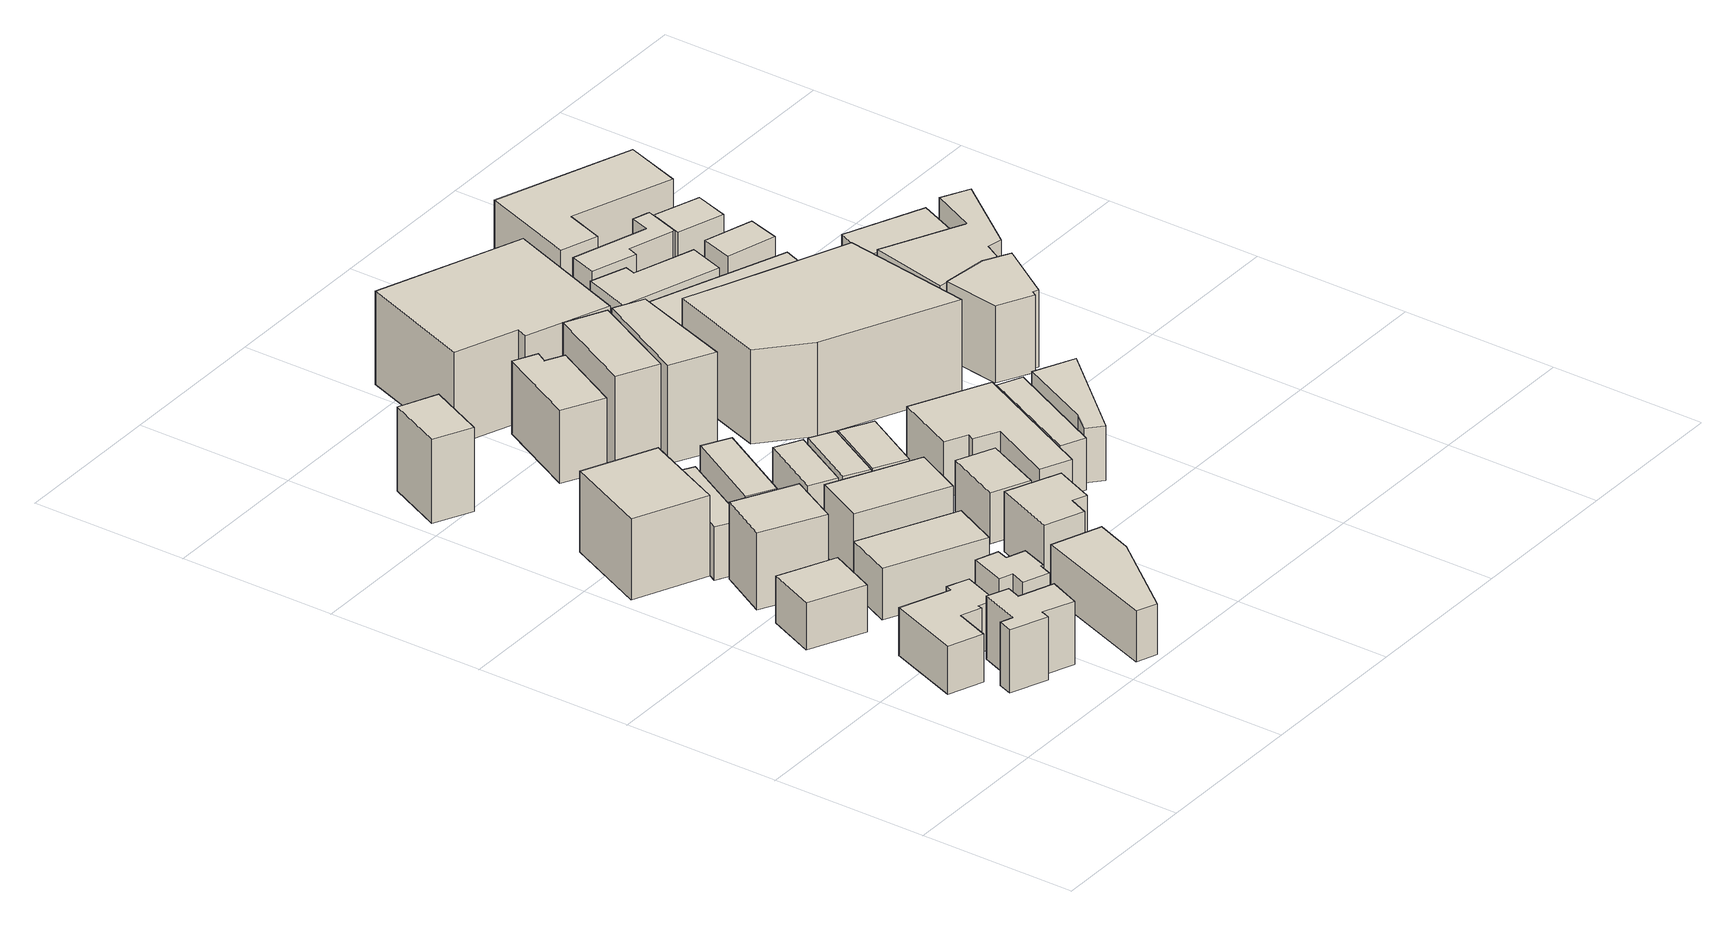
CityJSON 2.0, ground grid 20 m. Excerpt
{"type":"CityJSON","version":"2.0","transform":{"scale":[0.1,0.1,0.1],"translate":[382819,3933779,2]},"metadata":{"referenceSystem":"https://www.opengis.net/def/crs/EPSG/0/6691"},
"CityObjects":{
"building1":{"type":"Building","attributes":{"大字・町コード":"33","町・丁目コード":"4","13_区市町村コード_大字・町コード_町・丁目コード":"13111033004","多摩水系多摩川、浅川、大栗川洪水浸水想定区域（計画規模）.規模":"L1","多摩水系多摩川、浅川、大栗川洪水浸水想定区域（計画規模）.浸水ランク":"2","多摩水系多摩川、浅川、大栗川洪水浸水想定区域（計画規模）.浸水深":1.94,"多摩水系多摩川、浅川、大栗川洪水浸水想定区域（想定最大規模）.規模":"L2","多摩水系多摩川、浅川、大栗川洪水浸水想定区域（想定最大規模）.浸水ランク":"3","多摩水系多摩川、浅川、大栗川洪水浸水想定区域（想定最大規模）.浸水深":3.18,"多摩水系多摩川、浅川、大栗川洪水浸水想定区域（想定最大規模）.継続時間":14.63,"measuredHeight":7.5,"BuildingDetails.buildingRoofEdgeArea":73.26,"BuildingDetails.districtsAndZonesType":"11","BuildingDetails.prefecture":"13","BuildingDetails.city":"13111","BuildingDetails.surveyYear":2016},"address":[{"country":"日本","locality":"東京都大田区仲六郷四丁目"}],"geometry":[{"type":"Solid","lod":"1","boundaries":[[[[0,1,2,3,4,5,6,7,8,9]],[[8,10,11,9]],[[7,12,10,8]],[[6,13,12,7]],[[5,14,13,6]],[[4,15,14,5]],[[3,16,15,4]],[[2,17,16,3]],[[1,18,17,2]],[[0,19,18,1]],[[9,11,19,0]],[[10,12,13,14,15,16,17,18,19,11]]]]}]},
"building2":{"type":"Building","attributes":{"大字・町コード":"33","町・丁目コード":"4","13_区市町村コード_大字・町コード_町・丁目コード":"13111033004","多摩水系多摩川、浅川、大栗川洪水浸水想定区域（計画規模）.規模":"L1","多摩水系多摩川、浅川、大栗川洪水浸水想定区域（計画規模）.浸水ランク":"2","多摩水系多摩川、浅川、大栗川洪水浸水想定区域（計画規模）.浸水深":2.03,"多摩水系多摩川、浅川、大栗川洪水浸水想定区域（想定最大規模）.規模":"L2","多摩水系多摩川、浅川、大栗川洪水浸水想定区域（想定最大規模）.浸水ランク":"3","多摩水系多摩川、浅川、大栗川洪水浸水想定区域（想定最大規模）.浸水深":3.17,"多摩水系多摩川、浅川、大栗川洪水浸水想定区域（想定最大規模）.継続時間":14.63,"measuredHeight":9.1,"BuildingDetails.buildingRoofEdgeArea":45.7,"BuildingDetails.districtsAndZonesType":"11","BuildingDetails.prefecture":"13","BuildingDetails.city":"13111","BuildingDetails.surveyYear":2016},"address":[{"country":"日本","locality":"東京都大田区仲六郷四丁目"}],"geometry":[{"type":"Solid","lod":"1","boundaries":[[[[20,21,22,23,24,25,26,27,28,29]],[[28,30,31,29]],[[27,32,30,28]],[[26,33,32,27]],[[25,34,33,26]],[[24,35,34,25]],[[23,36,35,24]],[[22,37,36,23]],[[21,38,37,22]],[[20,39,38,21]],[[29,31,39,20]],[[30,32,33,34,35,36,37,38,39,31]]]]}]},
"building3":{"type":"Building","attributes":{"大字・町コード":"33","町・丁目コード":"4","13_区市町村コード_大字・町コード_町・丁目コード":"13111033004","多摩水系多摩川、浅川、大栗川洪水浸水想定区域（計画規模）.規模":"L1","多摩水系多摩川、浅川、大栗川洪水浸水想定区域（計画規模）.浸水ランク":"2","多摩水系多摩川、浅川、大栗川洪水浸水想定区域（計画規模）.浸水深":1.94,"多摩水系多摩川、浅川、大栗川洪水浸水想定区域（想定最大規模）.規模":"L2","多摩水系多摩川、浅川、大栗川洪水浸水想定区域（想定最大規模）.浸水ランク":"3","多摩水系多摩川、浅川、大栗川洪水浸水想定区域（想定最大規模）.浸水深":3.18,"多摩水系多摩川、浅川、大栗川洪水浸水想定区域（想定最大規模）.継続時間":14.63,"measuredHeight":6.1,"BuildingDetails.buildingRoofEdgeArea":51.46,"BuildingDetails.districtsAndZonesType":"11","BuildingDetails.prefecture":"13","BuildingDetails.city":"13111","BuildingDetails.surveyYear":2016},"address":[{"country":"日本","locality":"東京都大田区仲六郷四丁目"}],"geometry":[{"type":"Solid","lod":"1","boundaries":[[[[40,41,42,43]],[[42,44,45,43]],[[41,46,44,42]],[[40,47,46,41]],[[43,45,47,40]],[[44,46,47,45]]]]}]},
"building4":{"type":"Building","attributes":{"大字・町コード":"33","町・丁目コード":"4","13_区市町村コード_大字・町コード_町・丁目コード":"13111033004","多摩水系多摩川、浅川、大栗川洪水浸水想定区域（計画規模）.規模":"L1","多摩水系多摩川、浅川、大栗川洪水浸水想定区域（計画規模）.浸水ランク":"2","多摩水系多摩川、浅川、大栗川洪水浸水想定区域（計画規模）.浸水深":0.97,"多摩水系多摩川、浅川、大栗川洪水浸水想定区域（想定最大規模）.規模":"L2","多摩水系多摩川、浅川、大栗川洪水浸水想定区域（想定最大規模）.浸水ランク":"2","多摩水系多摩川、浅川、大栗川洪水浸水想定区域（想定最大規模）.浸水深":2.27,"多摩水系多摩川、浅川、大栗川洪水浸水想定区域（想定最大規模）.継続時間":11.23,"measuredHeight":17.4,"BuildingDetails.buildingRoofEdgeArea":114.35,"BuildingDetails.districtsAndZonesType":"9","BuildingDetails.prefecture":"13","BuildingDetails.city":"13111","BuildingDetails.surveyYear":2016},"address":[{"country":"日本","locality":"東京都大田区仲六郷四丁目"}],"geometry":[{"type":"Solid","lod":"1","boundaries":[[[[48,49,50,51]],[[50,52,53,51]],[[49,54,52,50]],[[48,55,54,49]],[[51,53,55,48]],[[52,54,55,53]]]]}]},
"building5":{"type":"Building","attributes":{"大字・町コード":"33","町・丁目コード":"4","13_区市町村コード_大字・町コード_町・丁目コード":"13111033004","多摩水系多摩川、浅川、大栗川洪水浸水想定区域（計画規模）.規模":"L1","多摩水系多摩川、浅川、大栗川洪水浸水想定区域（計画規模）.浸水ランク":"2","多摩水系多摩川、浅川、大栗川洪水浸水想定区域（計画規模）.浸水深":2.06,"多摩水系多摩川、浅川、大栗川洪水浸水想定区域（想定最大規模）.規模":"L2","多摩水系多摩川、浅川、大栗川洪水浸水想定区域（想定最大規模）.浸水ランク":"3","多摩水系多摩川、浅川、大栗川洪水浸水想定区域（想定最大規模）.浸水深":3.27,"多摩水系多摩川、浅川、大栗川洪水浸水想定区域（想定最大規模）.継続時間":12.2,"measuredHeight":9.6,"BuildingDetails.buildingRoofEdgeArea":30.77,"BuildingDetails.districtsAndZonesType":"11","BuildingDetails.prefecture":"13","BuildingDetails.city":"13111","BuildingDetails.surveyYear":2016},"address":[{"country":"日本","locality":"東京都大田区仲六郷四丁目"}],"geometry":[{"type":"Solid","lod":"1","boundaries":[[[[56,57,58,59,60,61,62,63,64,65]],[[64,66,67,65]],[[63,68,66,64]],[[62,69,68,63]],[[61,70,69,62]],[[60,71,70,61]],[[59,72,71,60]],[[58,73,72,59]],[[57,74,73,58]],[[56,75,74,57]],[[65,67,75,56]],[[66,68,69,70,71,72,73,74,75,67]]]]}]},
"building6":{"type":"Building","attributes":{"大字・町コード":"33","町・丁目コード":"4","13_区市町村コード_大字・町コード_町・丁目コード":"13111033004","多摩水系多摩川、浅川、大栗川洪水浸水想定区域（計画規模）.規模":"L1","多摩水系多摩川、浅川、大栗川洪水浸水想定区域（計画規模）.浸水ランク":"2","多摩水系多摩川、浅川、大栗川洪水浸水想定区域（計画規模）.浸水深":1.27,"多摩水系多摩川、浅川、大栗川洪水浸水想定区域（想定最大規模）.規模":"L2","多摩水系多摩川、浅川、大栗川洪水浸水想定区域（想定最大規模）.浸水ランク":"2","多摩水系多摩川、浅川、大栗川洪水浸水想定区域（想定最大規模）.浸水深":2.57,"多摩水系多摩川、浅川、大栗川洪水浸水想定区域（想定最大規模）.継続時間":11.23,"measuredHeight":11.2,"BuildingDetails.buildingRoofEdgeArea":61.97,"BuildingDetails.districtsAndZonesType":"9","BuildingDetails.prefecture":"13","BuildingDetails.city":"13111","BuildingDetails.surveyYear":2016},"address":[{"country":"日本","locality":"東京都大田区仲六郷四丁目"}],"geometry":[{"type":"Solid","lod":"1","boundaries":[[[[76,77,78,79]],[[78,80,81,79]],[[77,82,80,78]],[[76,83,82,77]],[[79,81,83,76]],[[80,82,83,81]]]]}]},
"building7":{"type":"Building","attributes":{"大字・町コード":"33","町・丁目コード":"4","13_区市町村コード_大字・町コード_町・丁目コード":"13111033004","多摩水系多摩川、浅川、大栗川洪水浸水想定区域（計画規模）.規模":"L1","多摩水系多摩川、浅川、大栗川洪水浸水想定区域（計画規模）.浸水ランク":"2","多摩水系多摩川、浅川、大栗川洪水浸水想定区域（計画規模）.浸水深":0.97,"多摩水系多摩川、浅川、大栗川洪水浸水想定区域（想定最大規模）.規模":"L2","多摩水系多摩川、浅川、大栗川洪水浸水想定区域（想定最大規模）.浸水ランク":"2","多摩水系多摩川、浅川、大栗川洪水浸水想定区域（想定最大規模）.浸水深":2.27,"多摩水系多摩川、浅川、大栗川洪水浸水想定区域（想定最大規模）.継続時間":11.23,"measuredHeight":8.5,"BuildingDetails.buildingRoofEdgeArea":30.25,"BuildingDetails.districtsAndZonesType":"9","BuildingDetails.prefecture":"13","BuildingDetails.city":"13111","BuildingDetails.surveyYear":2016},"address":[{"country":"日本","locality":"東京都大田区仲六郷四丁目"}],"geometry":[{"type":"Solid","lod":"1","boundaries":[[[[84,85,86,87]],[[86,88,89,87]],[[85,90,88,86]],[[84,91,90,85]],[[87,89,91,84]],[[88,90,91,89]]]]}]},
"building8":{"type":"Building","attributes":{"大字・町コード":"33","町・丁目コード":"4","13_区市町村コード_大字・町コード_町・丁目コード":"13111033004","多摩水系多摩川、浅川、大栗川洪水浸水想定区域（計画規模）.規模":"L1","多摩水系多摩川、浅川、大栗川洪水浸水想定区域（計画規模）.浸水ランク":"2","多摩水系多摩川、浅川、大栗川洪水浸水想定区域（計画規模）.浸水深":1.94,"多摩水系多摩川、浅川、大栗川洪水浸水想定区域（想定最大規模）.規模":"L2","多摩水系多摩川、浅川、大栗川洪水浸水想定区域（想定最大規模）.浸水ランク":"3","多摩水系多摩川、浅川、大栗川洪水浸水想定区域（想定最大規模）.浸水深":3.18,"多摩水系多摩川、浅川、大栗川洪水浸水想定区域（想定最大規模）.継続時間":14.63,"measuredHeight":7.6,"BuildingDetails.buildingRoofEdgeArea":87.66,"BuildingDetails.districtsAndZonesType":"11","BuildingDetails.prefecture":"13","BuildingDetails.city":"13111","BuildingDetails.surveyYear":2016},"address":[{"country":"日本","locality":"東京都大田区仲六郷四丁目"}],"geometry":[{"type":"Solid","lod":"1","boundaries":[[[[92,93,94,95]],[[94,96,97,95]],[[93,98,96,94]],[[92,99,98,93]],[[95,97,99,92]],[[96,98,99,97]]]]}]},
"building9":{"type":"Building","attributes":{"大字・町コード":"33","町・丁目コード":"4","13_区市町村コード_大字・町コード_町・丁目コード":"13111033004","多摩水系多摩川、浅川、大栗川洪水浸水想定区域（計画規模）.規模":"L1","多摩水系多摩川、浅川、大栗川洪水浸水想定区域（計画規模）.浸水ランク":"2","多摩水系多摩川、浅川、大栗川洪水浸水想定区域（計画規模）.浸水深":0.95,"多摩水系多摩川、浅川、大栗川洪水浸水想定区域（想定最大規模）.規模":"L2","多摩水系多摩川、浅川、大栗川洪水浸水想定区域（想定最大規模）.浸水ランク":"2","多摩水系多摩川、浅川、大栗川洪水浸水想定区域（想定最大規模）.浸水深":2.26,"多摩水系多摩川、浅川、大栗川洪水浸水想定区域（想定最大規模）.継続時間":8.6,"城南地区河川流域浸水予想区域（改定）（想定最大規模）.規模":"L2","城南地区河川流域浸水予想区域（改定）（想定最大規模）.浸水ランク":"1","城南地区河川流域浸水予想区域（改定）（想定最大規模）.浸水深":0.003,"measuredHeight":13.3,"BuildingDetails.buildingRoofEdgeArea":41.88,"BuildingDetails.districtsAndZonesType":"9","BuildingDetails.prefecture":"13","BuildingDetails.city":"13111","BuildingDetails.surveyYear":2016},"address":[{"country":"日本","locality":"東京都大田区仲六郷四丁目"}],"geometry":[{"type":"Solid","lod":"1","boundaries":[[[[100,101,102,103]],[[102,104,105,103]],[[101,106,104,102]],[[100,107,106,101]],[[103,105,107,100]],[[104,106,107,105]]]]}]},
"building10":{"type":"Building","attributes":{"大字・町コード":"33","町・丁目コード":"4","13_区市町村コード_大字・町コード_町・丁目コード":"13111033004","多摩水系多摩川、浅川、大栗川洪水浸水想定区域（計画規模）.規模":"L1","多摩水系多摩川、浅川、大栗川洪水浸水想定区域（計画規模）.浸水ランク":"2","多摩水系多摩川、浅川、大栗川洪水浸水想定区域（計画規模）.浸水深":1.64,"多摩水系多摩川、浅川、大栗川洪水浸水想定区域（想定最大規模）.規模":"L2","多摩水系多摩川、浅川、大栗川洪水浸水想定区域（想定最大規模）.浸水ランク":"2","多摩水系多摩川、浅川、大栗川洪水浸水想定区域（想定最大規模）.浸水深":2.77,"多摩水系多摩川、浅川、大栗川洪水浸水想定区域（想定最大規模）.継続時間":11.45,"measuredHeight":7,"BuildingDetails.buildingRoofEdgeArea":89.45,"BuildingDetails.districtsAndZonesType":"11","BuildingDetails.prefecture":"13","BuildingDetails.city":"13111","BuildingDetails.surveyYear":2016},"address":[{"country":"日本","locality":"東京都大田区仲六郷四丁目"}],"geometry":[{"type":"Solid","lod":"1","boundaries":[[[[108,109,110,111,112]],[[111,113,114,112]],[[110,115,113,111]],[[109,116,115,110]],[[108,117,116,109]],[[112,114,117,108]],[[113,115,116,117,114]]]]}]},
"building11":{"type":"Building","attributes":{"大字・町コード":"33","町・丁目コード":"4","13_区市町村コード_大字・町コード_町・丁目コード":"13111033004","多摩水系多摩川、浅川、大栗川洪水浸水想定区域（計画規模）.規模":"L1","多摩水系多摩川、浅川、大栗川洪水浸水想定区域（計画規模）.浸水ランク":"2","多摩水系多摩川、浅川、大栗川洪水浸水想定区域（計画規模）.浸水深":0.97,"多摩水系多摩川、浅川、大栗川洪水浸水想定区域（想定最大規模）.規模":"L2","多摩水系多摩川、浅川、大栗川洪水浸水想定区域（想定最大規模）.浸水ランク":"2","多摩水系多摩川、浅川、大栗川洪水浸水想定区域（想定最大規模）.浸水深":2.27,"多摩水系多摩川、浅川、大栗川洪水浸水想定区域（想定最大規模）.継続時間":11.23,"measuredHeight":12,"BuildingDetails.buildingRoofEdgeArea":34.74,"BuildingDetails.districtsAndZonesType":"9","BuildingDetails.prefecture":"13","BuildingDetails.city":"13111","BuildingDetails.surveyYear":2016},"address":[{"country":"日本","locality":"東京都大田区仲六郷四丁目"}],"geometry":[{"type":"Solid","lod":"1","boundaries":[[[[118,119,120,121]],[[120,122,123,121]],[[119,124,122,120]],[[118,125,124,119]],[[121,123,125,118]],[[122,124,125,123]]]]}]},
"building12":{"type":"Building","attributes":{"大字・町コード":"33","町・丁目コード":"4","13_区市町村コード_大字・町コード_町・丁目コード":"13111033004","多摩水系多摩川、浅川、大栗川洪水浸水想定区域（計画規模）.規模":"L1","多摩水系多摩川、浅川、大栗川洪水浸水想定区域（計画規模）.浸水ランク":"2","多摩水系多摩川、浅川、大栗川洪水浸水想定区域（計画規模）.浸水深":1.96,"多摩水系多摩川、浅川、大栗川洪水浸水想定区域（想定最大規模）.規模":"L2","多摩水系多摩川、浅川、大栗川洪水浸水想定区域（想定最大規模）.浸水ランク":"3","多摩水系多摩川、浅川、大栗川洪水浸水想定区域（想定最大規模）.浸水深":3.17,"多摩水系多摩川、浅川、大栗川洪水浸水想定区域（想定最大規模）.継続時間":12.2,"measuredHeight":9.2,"BuildingDetails.buildingRoofEdgeArea":86.8,"BuildingDetails.districtsAndZonesType":"9","BuildingDetails.prefecture":"13","BuildingDetails.city":"13111","BuildingDetails.surveyYear":2016},"address":[{"country":"日本","locality":"東京都大田区仲六郷四丁目"}],"geometry":[{"type":"Solid","lod":"1","boundaries":[[[[126,127,128,129]],[[128,130,131,129]],[[127,132,130,128]],[[126,133,132,127]],[[129,131,133,126]],[[130,132,133,131]]]]}]},
"building13":{"type":"Building","attributes":{"大字・町コード":"33","町・丁目コード":"4","13_区市町村コード_大字・町コード_町・丁目コード":"13111033004","多摩水系多摩川、浅川、大栗川洪水浸水想定区域（計画規模）.規模":"L1","多摩水系多摩川、浅川、大栗川洪水浸水想定区域（計画規模）.浸水ランク":"2","多摩水系多摩川、浅川、大栗川洪水浸水想定区域（計画規模）.浸水深":1.04,"多摩水系多摩川、浅川、大栗川洪水浸水想定区域（想定最大規模）.規模":"L2","多摩水系多摩川、浅川、大栗川洪水浸水想定区域（想定最大規模）.浸水ランク":"2","多摩水系多摩川、浅川、大栗川洪水浸水想定区域（想定最大規模）.浸水深":2.35,"多摩水系多摩川、浅川、大栗川洪水浸水想定区域（想定最大規模）.継続時間":9.68,"measuredHeight":7.1,"BuildingDetails.buildingRoofEdgeArea":33.21,"BuildingDetails.districtsAndZonesType":"9","BuildingDetails.prefecture":"13","BuildingDetails.city":"13111","BuildingDetails.surveyYear":2016},"address":[{"country":"日本","locality":"東京都大田区仲六郷四丁目"}],"geometry":[{"type":"Solid","lod":"1","boundaries":[[[[134,135,136,137]],[[136,138,139,137]],[[135,140,138,136]],[[134,141,140,135]],[[137,139,141,134]],[[138,140,141,139]]]]}]},
"building14":{"type":"Building","attributes":{"大字・町コード":"33","町・丁目コード":"4","13_区市町村コード_大字・町コード_町・丁目コード":"13111033004","多摩水系多摩川、浅川、大栗川洪水浸水想定区域（計画規模）.規模":"L1","多摩水系多摩川、浅川、大栗川洪水浸水想定区域（計画規模）.浸水ランク":"2","多摩水系多摩川、浅川、大栗川洪水浸水想定区域（計画規模）.浸水深":1.86,"多摩水系多摩川、浅川、大栗川洪水浸水想定区域（想定最大規模）.規模":"L2","多摩水系多摩川、浅川、大栗川洪水浸水想定区域（想定最大規模）.浸水ランク":"3","多摩水系多摩川、浅川、大栗川洪水浸水想定区域（想定最大規模）.浸水深":3.07,"多摩水系多摩川、浅川、大栗川洪水浸水想定区域（想定最大規模）.継続時間":12.2,"measuredHeight":8.6,"BuildingDetails.buildingRoofEdgeArea":55.37,"BuildingDetails.districtsAndZonesType":"11","BuildingDetails.prefecture":"13","BuildingDetails.city":"13111","BuildingDetails.surveyYear":2016},"address":[{"country":"日本","locality":"東京都大田区仲六郷四丁目"}],"geometry":[{"type":"Solid","lod":"1","boundaries":[[[[142,143,144,145,146,147]],[[146,148,149,147]],[[145,150,148,146]],[[144,151,150,145]],[[143,152,151,144]],[[142,153,152,143]],[[147,149,153,142]],[[148,150,151,152,153,149]]]]}]},
"building15":{"type":"Building","attributes":{"大字・町コード":"33","町・丁目コード":"4","13_区市町村コード_大字・町コード_町・丁目コード":"13111033004","多摩水系多摩川、浅川、大栗川洪水浸水想定区域（計画規模）.規模":"L1","多摩水系多摩川、浅川、大栗川洪水浸水想定区域（計画規模）.浸水ランク":"2","多摩水系多摩川、浅川、大栗川洪水浸水想定区域（計画規模）.浸水深":1.25,"多摩水系多摩川、浅川、大栗川洪水浸水想定区域（想定最大規模）.規模":"L2","多摩水系多摩川、浅川、大栗川洪水浸水想定区域（想定最大規模）.浸水ランク":"2","多摩水系多摩川、浅川、大栗川洪水浸水想定区域（想定最大規模）.浸水深":2.56,"多摩水系多摩川、浅川、大栗川洪水浸水想定区域（想定最大規模）.継続時間":8.6,"城南地区河川流域浸水予想区域（改定）（想定最大規模）.規模":"L2","城南地区河川流域浸水予想区域（改定）（想定最大規模）.浸水ランク":"1","城南地区河川流域浸水予想区域（改定）（想定最大規模）.浸水深":0.003,"measuredHeight":10.7,"BuildingDetails.buildingRoofEdgeArea":63.82,"BuildingDetails.districtsAndZonesType":"9","BuildingDetails.prefecture":"13","BuildingDetails.city":"13111","BuildingDetails.surveyYear":2016},"address":[{"country":"日本","locality":"東京都大田区仲六郷四丁目"}],"geometry":[{"type":"Solid","lod":"1","boundaries":[[[[154,155,156,157,158,159]],[[158,160,161,159]],[[157,162,160,158]],[[156,163,162,157]],[[155,164,163,156]],[[154,165,164,155]],[[159,161,165,154]],[[160,162,163,164,165,161]]]]}]},
"building16":{"type":"Building","attributes":{"大字・町コード":"33","町・丁目コード":"4","13_区市町村コード_大字・町コード_町・丁目コード":"13111033004","多摩水系多摩川、浅川、大栗川洪水浸水想定区域（計画規模）.規模":"L1","多摩水系多摩川、浅川、大栗川洪水浸水想定区域（計画規模）.浸水ランク":"2","多摩水系多摩川、浅川、大栗川洪水浸水想定区域（計画規模）.浸水深":1.04,"多摩水系多摩川、浅川、大栗川洪水浸水想定区域（想定最大規模）.規模":"L2","多摩水系多摩川、浅川、大栗川洪水浸水想定区域（想定最大規模）.浸水ランク":"2","多摩水系多摩川、浅川、大栗川洪水浸水想定区域（想定最大規模）.浸水深":2.35,"多摩水系多摩川、浅川、大栗川洪水浸水想定区域（想定最大規模）.継続時間":9.68,"measuredHeight":7.1,"BuildingDetails.buildingRoofEdgeArea":30.13,"BuildingDetails.districtsAndZonesType":"9","BuildingDetails.prefecture":"13","BuildingDetails.city":"13111","BuildingDetails.surveyYear":2016},"address":[{"country":"日本","locality":"東京都大田区仲六郷四丁目"}],"geometry":[{"type":"Solid","lod":"1","boundaries":[[[[166,167,168,169]],[[168,170,171,169]],[[167,172,170,168]],[[166,173,172,167]],[[169,171,173,166]],[[170,172,173,171]]]]}]},
"building17":{"type":"Building","attributes":{"大字・町コード":"33","町・丁目コード":"4","13_区市町村コード_大字・町コード_町・丁目コード":"13111033004","多摩水系多摩川、浅川、大栗川洪水浸水想定区域（計画規模）.規模":"L1","多摩水系多摩川、浅川、大栗川洪水浸水想定区域（計画規模）.浸水ランク":"2","多摩水系多摩川、浅川、大栗川洪水浸水想定区域（計画規模）.浸水深":1.04,"多摩水系多摩川、浅川、大栗川洪水浸水想定区域（想定最大規模）.規模":"L2","多摩水系多摩川、浅川、大栗川洪水浸水想定区域（想定最大規模）.浸水ランク":"2","多摩水系多摩川、浅川、大栗川洪水浸水想定区域（想定最大規模）.浸水深":2.35,"多摩水系多摩川、浅川、大栗川洪水浸水想定区域（想定最大規模）.継続時間":9.68,"measuredHeight":7.2,"BuildingDetails.buildingRoofEdgeArea":21.64,"BuildingDetails.districtsAndZonesType":"9","BuildingDetails.prefecture":"13","BuildingDetails.city":"13111","BuildingDetails.surveyYear":2016},"address":[{"country":"日本","locality":"東京都大田区仲六郷四丁目"}],"geometry":[{"type":"Solid","lod":"1","boundaries":[[[[174,175,176,177]],[[176,178,179,177]],[[175,180,178,176]],[[174,181,180,175]],[[177,179,181,174]],[[178,180,181,179]]]]}]},
"building18":{"type":"Building","attributes":{"大字・町コード":"33","町・丁目コード":"4","13_区市町村コード_大字・町コード_町・丁目コード":"13111033004","多摩水系多摩川、浅川、大栗川洪水浸水想定区域（計画規模）.規模":"L1","多摩水系多摩川、浅川、大栗川洪水浸水想定区域（計画規模）.浸水ランク":"2","多摩水系多摩川、浅川、大栗川洪水浸水想定区域（計画規模）.浸水深":1.46,"多摩水系多摩川、浅川、大栗川洪水浸水想定区域（想定最大規模）.規模":"L2","多摩水系多摩川、浅川、大栗川洪水浸水想定区域（想定最大規模）.浸水ランク":"2","多摩水系多摩川、浅川、大栗川洪水浸水想定区域（想定最大規模）.浸水深":2.67,"多摩水系多摩川、浅川、大栗川洪水浸水想定区域（想定最大規模）.継続時間":12.2,"measuredHeight":7.1,"BuildingDetails.buildingRoofEdgeArea":40.91,"BuildingDetails.districtsAndZonesType":"9","BuildingDetails.prefecture":"13","BuildingDetails.city":"13111","BuildingDetails.surveyYear":2016},"address":[{"country":"日本","locality":"東京都大田区仲六郷四丁目"}],"geometry":[{"type":"Solid","lod":"1","boundaries":[[[[182,183,184,185]],[[184,186,187,185]],[[183,188,186,184]],[[182,189,188,183]],[[185,187,189,182]],[[186,188,189,187]]]]}]},
"building19":{"type":"Building","attributes":{"大字・町コード":"33","町・丁目コード":"4","13_区市町村コード_大字・町コード_町・丁目コード":"13111033004","多摩水系多摩川、浅川、大栗川洪水浸水想定区域（計画規模）.規模":"L1","多摩水系多摩川、浅川、大栗川洪水浸水想定区域（計画規模）.浸水ランク":"2","多摩水系多摩川、浅川、大栗川洪水浸水想定区域（計画規模）.浸水深":1.34,"多摩水系多摩川、浅川、大栗川洪水浸水想定区域（想定最大規模）.規模":"L2","多摩水系多摩川、浅川、大栗川洪水浸水想定区域（想定最大規模）.浸水ランク":"2","多摩水系多摩川、浅川、大栗川洪水浸水想定区域（想定最大規模）.浸水深":2.74,"多摩水系多摩川、浅川、大栗川洪水浸水想定区域（想定最大規模）.継続時間":9.4,"measuredHeight":13,"BuildingDetails.buildingRoofEdgeArea":70.47,"BuildingDetails.districtsAndZonesType":"9","BuildingDetails.prefecture":"13","BuildingDetails.city":"13111","BuildingDetails.surveyYear":2016},"address":[{"country":"日本","locality":"東京都大田区仲六郷四丁目"}],"geometry":[{"type":"Solid","lod":"1","boundaries":[[[[190,191,192,193]],[[192,194,195,193]],[[191,196,194,192]],[[190,197,196,191]],[[193,195,197,190]],[[194,196,197,195]]]]}]},
"building20":{"type":"Building","attributes":{"大字・町コード":"33","町・丁目コード":"4","13_区市町村コード_大字・町コード_町・丁目コード":"13111033004","多摩水系多摩川、浅川、大栗川洪水浸水想定区域（計画規模）.規模":"L1","多摩水系多摩川、浅川、大栗川洪水浸水想定区域（計画規模）.浸水ランク":"2","多摩水系多摩川、浅川、大栗川洪水浸水想定区域（計画規模）.浸水深":1.54,"多摩水系多摩川、浅川、大栗川洪水浸水想定区域（想定最大規模）.規模":"L2","多摩水系多摩川、浅川、大栗川洪水浸水想定区域（想定最大規模）.浸水ランク":"2","多摩水系多摩川、浅川、大栗川洪水浸水想定区域（想定最大規模）.浸水深":2.94,"多摩水系多摩川、浅川、大栗川洪水浸水想定区域（想定最大規模）.継続時間":9.4,"measuredHeight":15.5,"BuildingDetails.buildingRoofEdgeArea":68.88,"BuildingDetails.districtsAndZonesType":"9","BuildingDetails.prefecture":"13","BuildingDetails.city":"13111","BuildingDetails.surveyYear":2016},"address":[{"country":"日本","locality":"東京都大田区仲六郷四丁目"}],"geometry":[{"type":"Solid","lod":"1","boundaries":[[[[198,199,200,201]],[[200,202,203,201]],[[199,204,202,200]],[[198,205,204,199]],[[201,203,205,198]],[[202,204,205,203]]]]}]},
"building21":{"type":"Building","attributes":{"大字・町コード":"33","町・丁目コード":"4","13_区市町村コード_大字・町コード_町・丁目コード":"13111033004","多摩水系多摩川、浅川、大栗川洪水浸水想定区域（計画規模）.規模":"L1","多摩水系多摩川、浅川、大栗川洪水浸水想定区域（計画規模）.浸水ランク":"2","多摩水系多摩川、浅川、大栗川洪水浸水想定区域（計画規模）.浸水深":1.46,"多摩水系多摩川、浅川、大栗川洪水浸水想定区域（想定最大規模）.規模":"L2","多摩水系多摩川、浅川、大栗川洪水浸水想定区域（想定最大規模）.浸水ランク":"2","多摩水系多摩川、浅川、大栗川洪水浸水想定区域（想定最大規模）.浸水深":2.67,"多摩水系多摩川、浅川、大栗川洪水浸水想定区域（想定最大規模）.継続時間":12.2,"measuredHeight":7.9,"BuildingDetails.buildingRoofEdgeArea":135.94,"BuildingDetails.districtsAndZonesType":"9","BuildingDetails.prefecture":"13","BuildingDetails.city":"13111","BuildingDetails.surveyYear":2016},"address":[{"country":"日本","locality":"東京都大田区仲六郷四丁目"}],"geometry":[{"type":"Solid","lod":"1","boundaries":[[[[206,207,208,209,210,211,212,213]],[[212,214,215,213]],[[211,216,214,212]],[[210,217,216,211]],[[209,218,217,210]],[[208,219,218,209]],[[207,220,219,208]],[[206,221,220,207]],[[213,215,221,206]],[[214,216,217,218,219,220,221,215]]]]}]},
"building22":{"type":"Building","attributes":{"大字・町コード":"33","町・丁目コード":"4","13_区市町村コード_大字・町コード_町・丁目コード":"13111033004","多摩水系多摩川、浅川、大栗川洪水浸水想定区域（計画規模）.規模":"L1","多摩水系多摩川、浅川、大栗川洪水浸水想定区域（計画規模）.浸水ランク":"2","多摩水系多摩川、浅川、大栗川洪水浸水想定区域（計画規模）.浸水深":1.79,"多摩水系多摩川、浅川、大栗川洪水浸水想定区域（想定最大規模）.規模":"L2","多摩水系多摩川、浅川、大栗川洪水浸水想定区域（想定最大規模）.浸水ランク":"3","多摩水系多摩川、浅川、大栗川洪水浸水想定区域（想定最大規模）.浸水深":3.24,"多摩水系多摩川、浅川、大栗川洪水浸水想定区域（想定最大規模）.継続時間":10.5,"城南地区河川流域浸水予想区域（改定）（想定最大規模）.規模":"L2","城南地区河川流域浸水予想区域（改定）（想定最大規模）.浸水ランク":"1","城南地区河川流域浸水予想区域（改定）（想定最大規模）.浸水深":0.003,"measuredHeight":15.1,"BuildingDetails.buildingRoofEdgeArea":22.56,"BuildingDetails.districtsAndZonesType":"9","BuildingDetails.prefecture":"13","BuildingDetails.city":"13111","BuildingDetails.surveyYear":2016},"address":[{"country":"日本","locality":"東京都大田区仲六郷四丁目"}],"geometry":[{"type":"Solid","lod":"1","boundaries":[[[[222,223,224,225,226,227]],[[226,228,229,227]],[[225,230,228,226]],[[224,231,230,225]],[[223,232,231,224]],[[222,233,232,223]],[[227,229,233,222]],[[228,230,231,232,233,229]]]]}]},
"building23":{"type":"Building","attributes":{"大字・町コード":"33","町・丁目コード":"4","13_区市町村コード_大字・町コード_町・丁目コード":"13111033004","多摩水系多摩川、浅川、大栗川洪水浸水想定区域（計画規模）.規模":"L1","多摩水系多摩川、浅川、大栗川洪水浸水想定区域（計画規模）.浸水ランク":"2","多摩水系多摩川、浅川、大栗川洪水浸水想定区域（計画規模）.浸水深":1.15,"多摩水系多摩川、浅川、大栗川洪水浸水想定区域（想定最大規模）.規模":"L2","多摩水系多摩川、浅川、大栗川洪水浸水想定区域（想定最大規模）.浸水ランク":"2","多摩水系多摩川、浅川、大栗川洪水浸水想定区域（想定最大規模）.浸水深":2.36,"多摩水系多摩川、浅川、大栗川洪水浸水想定区域（想定最大規模）.継続時間":9.15,"measuredHeight":6.8,"BuildingDetails.buildingRoofEdgeArea":48.34,"BuildingDetails.districtsAndZonesType":"9","BuildingDetails.prefecture":"13","BuildingDetails.city":"13111","BuildingDetails.surveyYear":2016},"address":[{"country":"日本","locality":"東京都大田区仲六郷四丁目"}],"geometry":[{"type":"Solid","lod":"1","boundaries":[[[[234,235,236,237]],[[236,238,239,237]],[[235,240,238,236]],[[234,241,240,235]],[[237,239,241,234]],[[238,240,241,239]]]]}]},
"building24":{"type":"Building","attributes":{"大字・町コード":"33","町・丁目コード":"4","13_区市町村コード_大字・町コード_町・丁目コード":"13111033004","多摩水系多摩川、浅川、大栗川洪水浸水想定区域（計画規模）.規模":"L1","多摩水系多摩川、浅川、大栗川洪水浸水想定区域（計画規模）.浸水ランク":"2","多摩水系多摩川、浅川、大栗川洪水浸水想定区域（計画規模）.浸水深":1.25,"多摩水系多摩川、浅川、大栗川洪水浸水想定区域（想定最大規模）.規模":"L2","多摩水系多摩川、浅川、大栗川洪水浸水想定区域（想定最大規模）.浸水ランク":"2","多摩水系多摩川、浅川、大栗川洪水浸水想定区域（想定最大規模）.浸水深":2.46,"多摩水系多摩川、浅川、大栗川洪水浸水想定区域（想定最大規模）.継続時間":9.15,"measuredHeight":7.4,"BuildingDetails.buildingRoofEdgeArea":50.69,"BuildingDetails.districtsAndZonesType":"9","BuildingDetails.prefecture":"13","BuildingDetails.city":"13111","BuildingDetails.surveyYear":2016},"address":[{"country":"日本","locality":"東京都大田区仲六郷四丁目"}],"geometry":[{"type":"Solid","lod":"1","boundaries":[[[[242,243,244,245,246]],[[245,247,248,246]],[[244,249,247,245]],[[243,250,249,244]],[[242,251,250,243]],[[246,248,251,242]],[[247,249,250,251,248]]]]}]},
"building25":{"type":"Building","attributes":{"大字・町コード":"33","町・丁目コード":"4","13_区市町村コード_大字・町コード_町・丁目コード":"13111033004","多摩水系多摩川、浅川、大栗川洪水浸水想定区域（計画規模）.規模":"L1","多摩水系多摩川、浅川、大栗川洪水浸水想定区域（計画規模）.浸水ランク":"2","多摩水系多摩川、浅川、大栗川洪水浸水想定区域（計画規模）.浸水深":1.14,"多摩水系多摩川、浅川、大栗川洪水浸水想定区域（想定最大規模）.規模":"L2","多摩水系多摩川、浅川、大栗川洪水浸水想定区域（想定最大規模）.浸水ランク":"2","多摩水系多摩川、浅川、大栗川洪水浸水想定区域（想定最大規模）.浸水深":2.45,"多摩水系多摩川、浅川、大栗川洪水浸水想定区域（想定最大規模）.継続時間":9.68,"measuredHeight":14.1,"BuildingDetails.buildingRoofEdgeArea":366.89,"BuildingDetails.districtsAndZonesType":"9","BuildingDetails.prefecture":"13","BuildingDetails.city":"13111","BuildingDetails.surveyYear":2016},"address":[{"country":"日本","locality":"東京都大田区仲六郷四丁目"}],"geometry":[{"type":"Solid","lod":"1","boundaries":[[[[252,253,254,255,256,257]],[[256,258,259,257]],[[255,260,258,256]],[[254,261,260,255]],[[253,262,261,254]],[[252,263,262,253]],[[257,259,263,252]],[[258,260,261,262,263,259]]]]}]},
"building26":{"type":"Building","attributes":{"大字・町コード":"33","町・丁目コード":"4","13_区市町村コード_大字・町コード_町・丁目コード":"13111033004","多摩水系多摩川、浅川、大栗川洪水浸水想定区域（計画規模）.規模":"L1","多摩水系多摩川、浅川、大栗川洪水浸水想定区域（計画規模）.浸水ランク":"2","多摩水系多摩川、浅川、大栗川洪水浸水想定区域（計画規模）.浸水深":1.64,"多摩水系多摩川、浅川、大栗川洪水浸水想定区域（想定最大規模）.規模":"L2","多摩水系多摩川、浅川、大栗川洪水浸水想定区域（想定最大規模）.浸水ランク":"3","多摩水系多摩川、浅川、大栗川洪水浸水想定区域（想定最大規模）.浸水深":3.04,"多摩水系多摩川、浅川、大栗川洪水浸水想定区域（想定最大規模）.継続時間":9.4,"measuredHeight":6.8,"BuildingDetails.buildingRoofEdgeArea":164.69,"BuildingDetails.districtsAndZonesType":"9","BuildingDetails.prefecture":"13","BuildingDetails.city":"13111","BuildingDetails.surveyYear":2016},"address":[{"country":"日本","locality":"東京都大田区仲六郷四丁目"}],"geometry":[{"type":"Solid","lod":"1","boundaries":[[[[264,265,266,267]],[[266,268,269,267]],[[265,270,268,266]],[[264,271,270,265]],[[267,269,271,264]],[[268,270,271,269]]]]}]},
"building27":{"type":"Building","attributes":{"大字・町コード":"33","町・丁目コード":"4","13_区市町村コード_大字・町コード_町・丁目コード":"13111033004","多摩水系多摩川、浅川、大栗川洪水浸水想定区域（計画規模）.規模":"L1","多摩水系多摩川、浅川、大栗川洪水浸水想定区域（計画規模）.浸水ランク":"2","多摩水系多摩川、浅川、大栗川洪水浸水想定区域（計画規模）.浸水深":1.66,"多摩水系多摩川、浅川、大栗川洪水浸水想定区域（想定最大規模）.規模":"L2","多摩水系多摩川、浅川、大栗川洪水浸水想定区域（想定最大規模）.浸水ランク":"3","多摩水系多摩川、浅川、大栗川洪水浸水想定区域（想定最大規模）.浸水深":3.11,"多摩水系多摩川、浅川、大栗川洪水浸水想定区域（想定最大規模）.継続時間":12.03,"measuredHeight":6.4,"BuildingDetails.buildingRoofEdgeArea":69.97,"BuildingDetails.districtsAndZonesType":"11","BuildingDetails.prefecture":"13","BuildingDetails.city":"13111","BuildingDetails.surveyYear":2016},"address":[{"country":"日本","locality":"東京都大田区仲六郷四丁目"}],"geometry":[{"type":"Solid","lod":"1","boundaries":[[[[272,273,274,275,276,277]],[[276,278,279,277]],[[275,280,278,276]],[[274,281,280,275]],[[273,282,281,274]],[[272,283,282,273]],[[277,279,283,272]],[[278,280,281,282,283,279]]]]}]},
"building28":{"type":"Building","attributes":{"大字・町コード":"33","町・丁目コード":"4","13_区市町村コード_大字・町コード_町・丁目コード":"13111033004","多摩水系多摩川、浅川、大栗川洪水浸水想定区域（計画規模）.規模":"L1","多摩水系多摩川、浅川、大栗川洪水浸水想定区域（計画規模）.浸水ランク":"2","多摩水系多摩川、浅川、大栗川洪水浸水想定区域（計画規模）.浸水深":1.44,"多摩水系多摩川、浅川、大栗川洪水浸水想定区域（想定最大規模）.規模":"L2","多摩水系多摩川、浅川、大栗川洪水浸水想定区域（想定最大規模）.浸水ランク":"2","多摩水系多摩川、浅川、大栗川洪水浸水想定区域（想定最大規模）.浸水深":2.74,"多摩水系多摩川、浅川、大栗川洪水浸水想定区域（想定最大規模）.継続時間":9.32,"measuredHeight":10.2,"BuildingDetails.buildingRoofEdgeArea":63.28,"BuildingDetails.districtsAndZonesType":"9","BuildingDetails.prefecture":"13","BuildingDetails.city":"13111","BuildingDetails.surveyYear":2016},"address":[{"country":"日本","locality":"東京都大田区仲六郷四丁目"}],"geometry":[{"type":"Solid","lod":"1","boundaries":[[[[284,285,286,287,288,289,290]],[[289,291,292,290]],[[288,293,291,289]],[[287,294,293,288]],[[286,295,294,287]],[[285,296,295,286]],[[284,297,296,285]],[[290,292,297,284]],[[291,293,294,295,296,297,292]]]]}]},
"building29":{"type":"Building","attributes":{"大字・町コード":"33","町・丁目コード":"4","13_区市町村コード_大字・町コード_町・丁目コード":"13111033004","多摩水系多摩川、浅川、大栗川洪水浸水想定区域（計画規模）.規模":"L1","多摩水系多摩川、浅川、大栗川洪水浸水想定区域（計画規模）.浸水ランク":"2","多摩水系多摩川、浅川、大栗川洪水浸水想定区域（計画規模）.浸水深":1.84,"多摩水系多摩川、浅川、大栗川洪水浸水想定区域（想定最大規模）.規模":"L2","多摩水系多摩川、浅川、大栗川洪水浸水想定区域（想定最大規模）.浸水ランク":"3","多摩水系多摩川、浅川、大栗川洪水浸水想定区域（想定最大規模）.浸水深":3.29,"多摩水系多摩川、浅川、大栗川洪水浸水想定区域（想定最大規模）.継続時間":12.95,"measuredHeight":6.2,"BuildingDetails.buildingRoofEdgeArea":41.89,"BuildingDetails.districtsAndZonesType":"11","BuildingDetails.prefecture":"13","BuildingDetails.city":"13111","BuildingDetails.surveyYear":2016},"address":[{"country":"日本","locality":"東京都大田区仲六郷四丁目"}],"geometry":[{"type":"Solid","lod":"1","boundaries":[[[[298,299,300,301,302,303,304,305,306,307]],[[306,308,309,307]],[[305,310,308,306]],[[304,311,310,305]],[[303,312,311,304]],[[302,313,312,303]],[[301,314,313,302]],[[300,315,314,301]],[[299,316,315,300]],[[298,317,316,299]],[[307,309,317,298]],[[308,310,311,312,313,314,315,316,317,309]]]]}]},
"building30":{"type":"Building","attributes":{"大字・町コード":"33","町・丁目コード":"4","13_区市町村コード_大字・町コード_町・丁目コード":"13111033004","多摩水系多摩川、浅川、大栗川洪水浸水想定区域（計画規模）.規模":"L1","多摩水系多摩川、浅川、大栗川洪水浸水想定区域（計画規模）.浸水ランク":"2","多摩水系多摩川、浅川、大栗川洪水浸水想定区域（計画規模）.浸水深":1.71,"多摩水系多摩川、浅川、大栗川洪水浸水想定区域（想定最大規模）.規模":"L2","多摩水系多摩川、浅川、大栗川洪水浸水想定区域（想定最大規模）.浸水ランク":"3","多摩水系多摩川、浅川、大栗川洪水浸水想定区域（想定最大規模）.浸水深":3.12,"多摩水系多摩川、浅川、大栗川洪水浸水想定区域（想定最大規模）.継続時間":11.12,"measuredHeight":7.9,"BuildingDetails.buildingRoofEdgeArea":27.86,"BuildingDetails.districtsAndZonesType":"11","BuildingDetails.prefecture":"13","BuildingDetails.city":"13111","BuildingDetails.surveyYear":2016},"address":[{"country":"日本","locality":"東京都大田区仲六郷四丁目"}],"geometry":[{"type":"Solid","lod":"1","boundaries":[[[[318,319,320,321]],[[320,322,323,321]],[[319,324,322,320]],[[318,325,324,319]],[[321,323,325,318]],[[322,324,325,323]]]]}]},
"building31":{"type":"Building","attributes":{"大字・町コード":"33","町・丁目コード":"4","13_区市町村コード_大字・町コード_町・丁目コード":"13111033004","多摩水系多摩川、浅川、大栗川洪水浸水想定区域（計画規模）.規模":"L1","多摩水系多摩川、浅川、大栗川洪水浸水想定区域（計画規模）.浸水ランク":"2","多摩水系多摩川、浅川、大栗川洪水浸水想定区域（計画規模）.浸水深":1.84,"多摩水系多摩川、浅川、大栗川洪水浸水想定区域（想定最大規模）.規模":"L2","多摩水系多摩川、浅川、大栗川洪水浸水想定区域（想定最大規模）.浸水ランク":"3","多摩水系多摩川、浅川、大栗川洪水浸水想定区域（想定最大規模）.浸水深":3.29,"多摩水系多摩川、浅川、大栗川洪水浸水想定区域（想定最大規模）.継続時間":12.95,"城南地区河川流域浸水予想区域（改定）（想定最大規模）.規模":"L2","城南地区河川流域浸水予想区域（改定）（想定最大規模）.浸水ランク":"1","城南地区河川流域浸水予想区域（改定）（想定最大規模）.浸水深":0.002,"measuredHeight":7.2,"BuildingDetails.buildingRoofEdgeArea":168.74,"BuildingDetails.districtsAndZonesType":"11","BuildingDetails.prefecture":"13","BuildingDetails.city":"13111","BuildingDetails.surveyYear":2016},"address":[{"country":"日本","locality":"東京都大田区仲六郷四丁目"}],"geometry":[{"type":"Solid","lod":"1","boundaries":[[[[326,327,328,329,330,331]],[[330,332,333,331]],[[329,334,332,330]],[[328,335,334,329]],[[327,336,335,328]],[[326,337,336,327]],[[331,333,337,326]],[[332,334,335,336,337,333]]]]}]},
"building32":{"type":"Building","attributes":{"多摩水系多摩川、浅川、大栗川洪水浸水想定区域（計画規模）.規模":"L1","多摩水系多摩川、浅川、大栗川洪水浸水想定区域（計画規模）.浸水ランク":"2","多摩水系多摩川、浅川、大栗川洪水浸水想定区域（計画規模）.浸水深":1.74,"多摩水系多摩川、浅川、大栗川洪水浸水想定区域（想定最大規模）.規模":"L2","多摩水系多摩川、浅川、大栗川洪水浸水想定区域（想定最大規模）.浸水ランク":"3","多摩水系多摩川、浅川、大栗川洪水浸水想定区域（想定最大規模）.浸水深":3.19,"多摩水系多摩川、浅川、大栗川洪水浸水想定区域（想定最大規模）.継続時間":12.95,"measuredHeight":6.2,"BuildingDetails.districtsAndZonesType":"11","BuildingDetails.prefecture":"13","BuildingDetails.city":"13111","BuildingDetails.surveyYear":2016},"address":[{"country":"日本","locality":"東京都大田区仲六郷四丁目"}],"geometry":[{"type":"Solid","lod":"1","boundaries":[[[[338,339,340,341]],[[340,342,343,341]],[[339,344,342,340]],[[338,345,344,339]],[[341,343,345,338]],[[342,344,345,343]]]]}]},
"building33":{"type":"Building","attributes":{"大字・町コード":"33","町・丁目コード":"4","13_区市町村コード_大字・町コード_町・丁目コード":"13111033004","多摩水系多摩川、浅川、大栗川洪水浸水想定区域（計画規模）.規模":"L1","多摩水系多摩川、浅川、大栗川洪水浸水想定区域（計画規模）.浸水ランク":"2","多摩水系多摩川、浅川、大栗川洪水浸水想定区域（計画規模）.浸水深":1.44,"多摩水系多摩川、浅川、大栗川洪水浸水想定区域（想定最大規模）.規模":"L2","多摩水系多摩川、浅川、大栗川洪水浸水想定区域（想定最大規模）.浸水ランク":"2","多摩水系多摩川、浅川、大栗川洪水浸水想定区域（想定最大規模）.浸水深":2.74,"多摩水系多摩川、浅川、大栗川洪水浸水想定区域（想定最大規模）.継続時間":9.32,"measuredHeight":9.5,"BuildingDetails.buildingRoofEdgeArea":121.02,"BuildingDetails.districtsAndZonesType":"9","BuildingDetails.prefecture":"13","BuildingDetails.city":"13111","BuildingDetails.surveyYear":2016},"address":[{"country":"日本","locality":"東京都大田区仲六郷四丁目"}],"geometry":[{"type":"Solid","lod":"1","boundaries":[[[[346,347,348,349,350,351,352,353,354]],[[353,355,356,354]],[[352,357,355,353]],[[351,358,357,352]],[[350,359,358,351]],[[349,360,359,350]],[[348,361,360,349]],[[347,362,361,348]],[[346,363,362,347]],[[354,356,363,346]],[[355,357,358,359,360,361,362,363,356]]]]}]},
"building34":{"type":"Building","attributes":{"大字・町コード":"33","町・丁目コード":"4","13_区市町村コード_大字・町コード_町・丁目コード":"13111033004","多摩水系多摩川、浅川、大栗川洪水浸水想定区域（計画規模）.規模":"L1","多摩水系多摩川、浅川、大栗川洪水浸水想定区域（計画規模）.浸水ランク":"2","多摩水系多摩川、浅川、大栗川洪水浸水想定区域（計画規模）.浸水深":1.51,"多摩水系多摩川、浅川、大栗川洪水浸水想定区域（想定最大規模）.規模":"L2","多摩水系多摩川、浅川、大栗川洪水浸水想定区域（想定最大規模）.浸水ランク":"2","多摩水系多摩川、浅川、大栗川洪水浸水想定区域（想定最大規模）.浸水深":2.92,"多摩水系多摩川、浅川、大栗川洪水浸水想定区域（想定最大規模）.継続時間":11.12,"measuredHeight":7.7,"BuildingDetails.buildingRoofEdgeArea":56.62,"BuildingDetails.districtsAndZonesType":"11","BuildingDetails.prefecture":"13","BuildingDetails.city":"13111","BuildingDetails.surveyYear":2016},"address":[{"country":"日本","locality":"東京都大田区仲六郷四丁目"}],"geometry":[{"type":"Solid","lod":"1","boundaries":[[[[364,365,366,367]],[[366,368,369,367]],[[365,370,368,366]],[[364,371,370,365]],[[367,369,371,364]],[[368,370,371,369]]]]}]}
},
"vertices":[
[157,222,10],[185,211,10],[166,162,10],[145,170,10],[143,164,10],[117,174,10],[100,131,10],[56,148,10],[91,239,10],[154,214,10],[91,239,72],[154,214,72],[56,148,72],[100,131,72],[117,174,72],[143,164,72],[145,170,72],[166,162,72],[185,211,72],[157,222,72],
[162,128,9],[206,111,9],[189,71,9],[150,87,9],[146,76,9],[99,95,9],[106,113,9],[122,107,9],[142,157,9],[169,146,9],[142,157,91],[169,146,91],[122,107,91],[106,113,91],[99,95,91],[146,76,91],[150,87,91],[189,71,91],[206,111,91],[162,128,91],
[111,296,10],[41,329,10],[68,389,10],[139,356,10],[68,389,71],[139,356,71],[41,329,71],[111,296,71],
[99,500,15],[8,542,15],[57,646,15],[147,604,15],[57,646,120],[147,604,120],[8,542,120],[99,500,120],
[212,180,9],[236,171,9],[223,137,9],[220,139,9],[213,122,9],[180,135,9],[188,154,9],[171,160,9],[188,205,9],[217,194,9],[188,205,97],[217,194,97],[171,160,97],[188,154,97],[180,135,97],[213,122,97],[220,139,97],[223,137,97],[236,171,97],[212,180,97],
[151,377,13],[74,419,13],[109,481,13],[185,440,13],[109,481,113],[185,440,113],[74,419,113],[151,377,113],
[127,475,14],[96,492,14],[157,600,14],[187,582,14],[157,600,83],[187,582,83],[96,492,83],[127,475,83],
[263,239,9],[142,298,9],[170,356,9],[291,297,9],[170,356,76],[291,297,76],[142,298,76],[263,239,76],
[63,793,12],[15,816,12],[49,887,12],[97,865,12],[49,887,121],[97,865,121],[15,816,121],[63,793,121],
[335,105,10],[257,8,10],[231,18,10],[290,175,10],[353,151,10],[290,175,76],[353,151,76],[231,18,76],[257,8,76],[335,105,76],
[165,456,14],[131,475,14],[189,577,14],[223,558,14],[189,577,111],[223,558,111],[131,475,111],[165,456,111],
[292,308,13],[181,364,13],[212,426,13],[323,370,13],[212,426,103],[323,370,103],[181,364,103],[292,308,103],
[259,440,15],[226,458,15],[269,536,15],[302,518,15],[269,536,83],[302,518,83],[226,458,83],[259,440,83],
[381,190,10],[363,198,10],[352,173,10],[303,193,10],[335,270,10],[403,241,10],[335,270,88],[403,241,88],[303,193,88],[352,173,88],[363,198,88],[381,190,88],
[228,815,21],[251,803,21],[204,714,21],[153,741,21],[207,844,21],[236,829,21],[207,844,116],[236,829,116],[153,741,116],[204,714,116],[251,803,116],[228,815,116],
[293,420,15],[263,437,15],[306,515,15],[336,498,15],[306,515,84],[336,498,84],[263,437,84],[293,420,84],
[335,398,15],[295,420,15],[338,497,15],[378,475,15],[338,497,84],[378,475,84],[295,420,84],[335,398,84],
[384,268,12],[337,290,12],[370,361,12],[417,340,12],[370,361,78],[417,340,78],[337,290,78],[384,268,78],
[265,684,14],[215,710,14],[273,822,14],[323,797,14],[273,822,140],[323,797,140],[215,710,140],[265,684,140],
[317,645,15],[263,673,15],[325,793,15],[362,774,15],[325,793,143],[362,774,143],[263,673,143],[317,645,143],
[434,248,14],[396,266,14],[436,347,14],[405,363,14],[410,371,14],[382,385,14],[419,461,14],[515,414,14],[419,461,87],[515,414,87],[382,385,87],[410,371,87],[405,363,87],[436,347,87],[396,266,87],[434,248,87],
[343,808,10],[238,848,10],[244,862,10],[165,892,10],[219,1037,10],[403,968,10],[219,1037,131],[403,968,131],[165,892,131],[244,862,131],[238,848,131],[343,808,131],
[486,266,15],[456,280,15],[520,411,15],[550,397,15],[520,411,82],[550,397,82],[456,280,82],[486,266,82],
[513,259,16],[495,275,16],[513,297,16],[558,391,16],[609,367,16],[558,391,87],[609,367,87],[513,297,87],[495,275,87],[513,259,87],
[600,664,13],[573,496,13],[408,574,13],[353,625,13],[397,749,13],[455,724,13],[397,749,135],[455,724,135],[353,625,135],[408,574,135],[573,496,135],[600,664,135],
[596,694,12],[400,767,12],[428,841,12],[624,768,12],[428,841,73],[624,768,73],[400,767,73],[596,694,73],
[491,881,12],[569,855,12],[554,810,12],[429,851,12],[449,910,12],[495,894,12],[449,910,73],[495,894,73],[429,851,73],[554,810,73],[569,855,73],[491,881,73],
[712,527,14],[666,458,14],[659,461,14],[655,455,14],[611,478,14],[622,551,14],[680,544,14],[622,551,114],[680,544,114],[611,478,114],[655,455,114],[659,461,114],[666,458,114],[712,527,114],
[582,947,11],[601,941,11],[604,940,11],[589,895,11],[586,896,11],[529,914,11],[524,901,11],[467,920,11],[478,954,11],[574,923,11],[478,954,73],[574,923,73],[467,920,73],[524,901,73],[529,914,73],[586,896,73],[589,895,73],[604,940,73],[601,941,73],[582,947,73],
[632,790,12],[568,809,12],[581,849,12],[644,830,12],[581,849,81],[644,830,81],[568,809,81],[632,790,81],
[673,957,10],[544,1003,10],[527,955,10],[480,972,10],[523,1092,10],[698,1029,10],[523,1092,75],[698,1029,75],[480,972,75],[527,955,75],[544,1003,75],[673,957,75],
[664,915,11],[650,872,11],[590,892,11],[605,935,11],[590,892,71],[605,935,71],[650,872,71],[664,915,71],
[748,567,12],[729,571,12],[715,546,12],[698,555,12],[631,566,12],[653,667,12],[754,618,12],[781,674,12],[816,656,12],[781,674,98],[816,656,98],[754,618,98],[653,667,98],[631,566,98],[698,555,98],[715,546,98],[729,571,98],[748,567,98],
[754,640,11],[655,683,11],[676,731,11],[775,688,11],[676,731,83],[775,688,83],[655,683,83],[754,640,83]
]}
